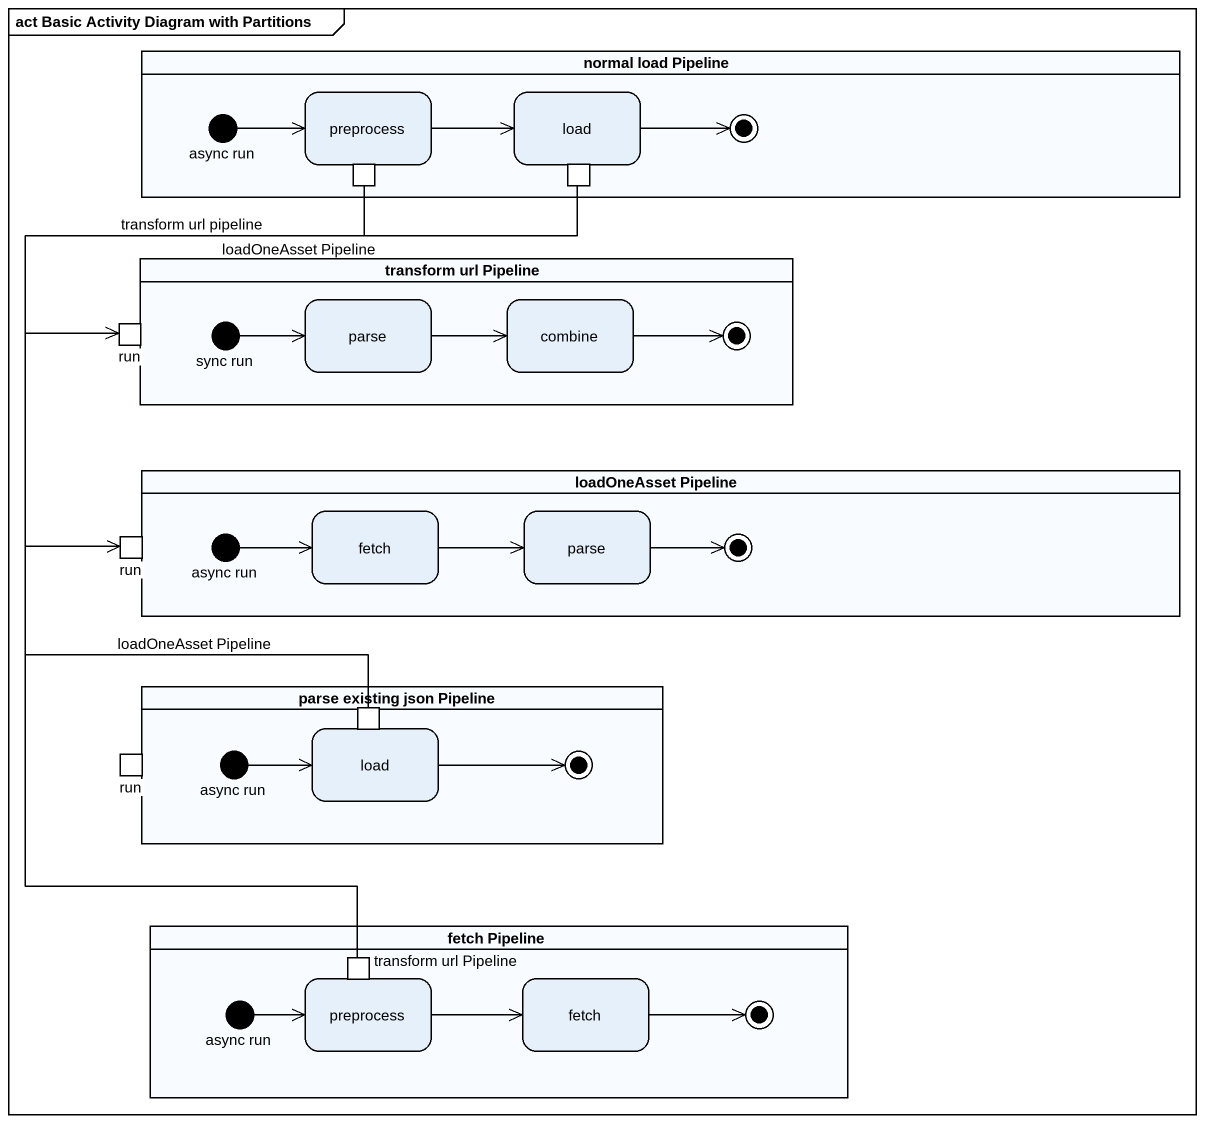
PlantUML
@startuml
mainframe act Basic Activity Diagram with Partitions
hide empty description
state "normal load Pipeline" as normal_load_Pipeline <<partition>> {
  state "async run" as async_run <<start>>
  state preprocess {
    state pin1 <<outputPin>>
  }
  state load {
    state pin2 <<outputPin>>
  }
  load -right-> [*]
}
state "transform url Pipeline" as transform_url_Pipeline <<partition>> {
  state run <<inputPin>>
  state "sync run" as sync_run <<start>>
  state parse
  state combine
  combine -right-> [*]
}
state "loadOneAsset Pipeline" as loadOneAsset_Pipeline <<partition>> {
  state fetch
  state "parse" as parse_2
  state "run" as run_2 <<inputPin>>
  state "async run" as async_run_2 <<start>>
  parse_2 -right-> [*]
}
state "parse existing json Pipeline" as parse_existing_json_Pipeline <<partition>> {
  state "run" as run_3 <<inputPin>>
  state "async run" as async_run_3 <<start>>
  state "load" as load_2 {
    state pin3 <<outputPin>>
  }
  load_2 -right-> [*]
}
state "fetch Pipeline" as fetch_Pipeline <<partition>> {
  state "async run" as async_run_4 <<start>>
  state "preprocess" as preprocess_2 {
    state "transform url Pipeline" as transform_url_Pipeline_2 <<outputPin>>
  }
  state "fetch" as fetch_2
  fetch_2 -right-> [*]
}
async_run -right-> preprocess
preprocess -right-> load
pin1 --> run : transform url pipeline
pin2 --> run_2 : loadOneAsset Pipeline
sync_run -right-> parse
parse -right-> combine
fetch -right-> parse_2
async_run_2 -right-> fetch
pin3 -up-> run_2 : loadOneAsset Pipeline
async_run_3 -right-> load_2
transform_url_Pipeline_2 -up-> run
async_run_4 -right-> preprocess_2
preprocess_2 -right-> fetch_2
@enduml
